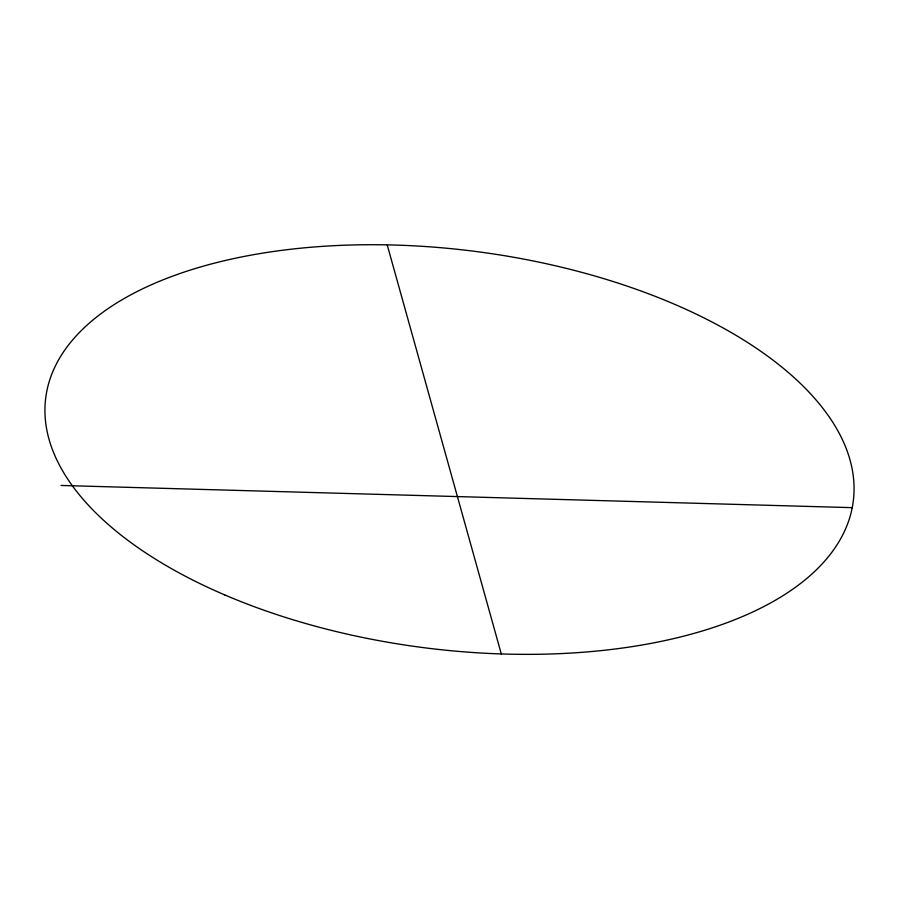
<?xml version="1.0" encoding="UTF-8"?>
<svg xmlns="http://www.w3.org/2000/svg" width="899" height="899" viewBox="0 0 899 899"><rect width="100%" height="100%" fill="white"/><g stroke="black" fill="none" stroke-linecap="round" stroke-linejoin="round"><path stroke-width="1.35" d="M61.042 485.46L852.23 507.654M387.211 244.876L501.294 653.933M224.851 594.969A407.056 199.792 7.3 0 0 853.207 501.732A407.056 199.792 7.3 0 0 270.464 251.922A407.056 199.792 7.3 0 0 224.851 594.969"/></g></svg>
